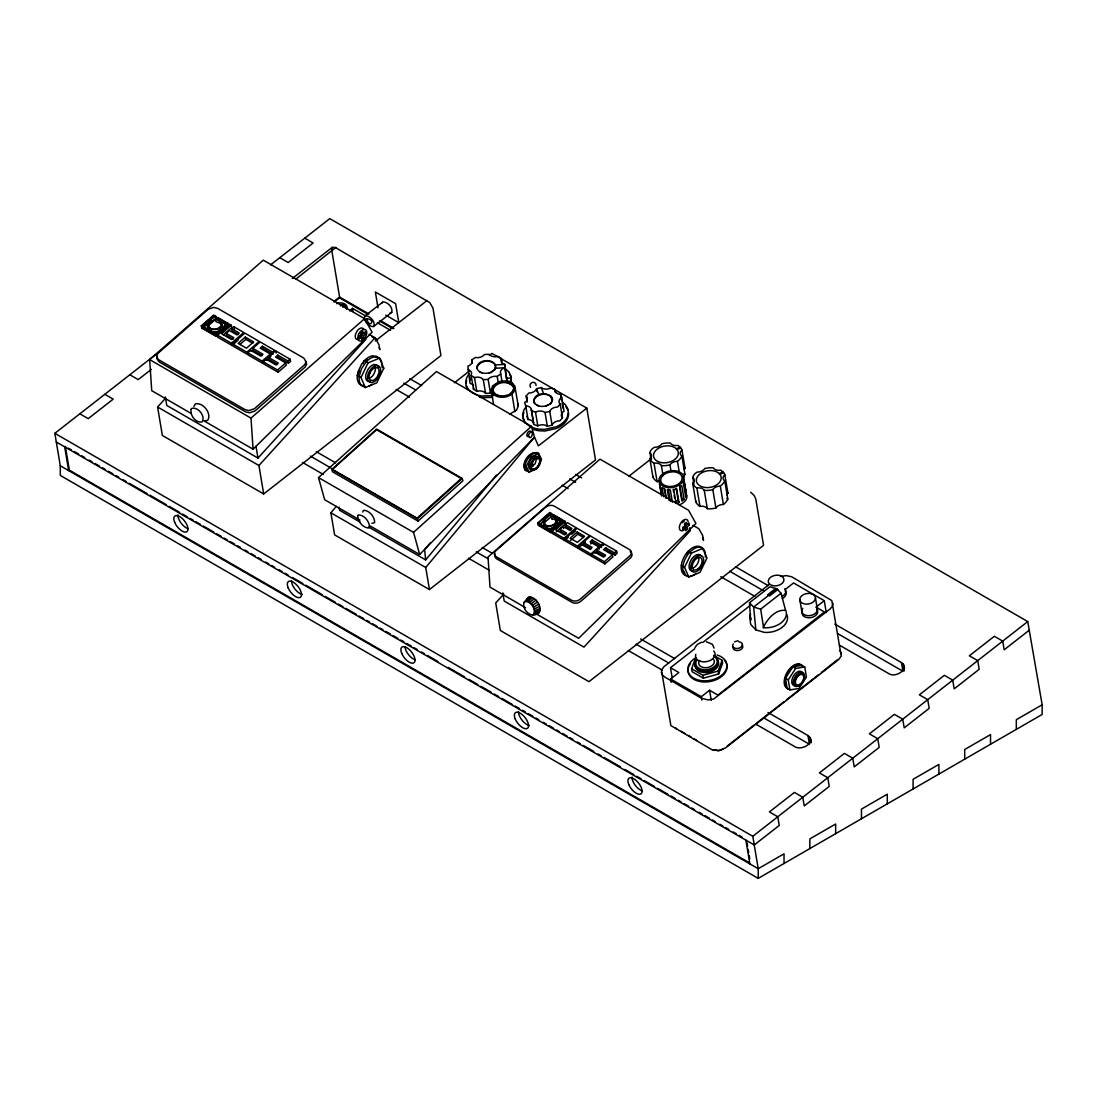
<?xml version="1.0" encoding="UTF-8"?>
<svg xmlns="http://www.w3.org/2000/svg" width="1097" height="1097" viewBox="0 0 1097 1097"><rect width="100%" height="100%" fill="white"/><g stroke="black" fill="none" stroke-linecap="round" stroke-linejoin="round"><path stroke-width="1.5" d="M780.598 576.432L786.261 575.596L791.719 576.775L831.814 600.594L841.234 656.033L838.67 659.544L725.528 747.907L719.317 750.403L712.214 749.868L670.857 725.57L661.45 670.144L664 666.619L769.066 584.578M832.938 603.405L832.362 606.326L830.196 608.89L713.599 699.077L707.935 699.913L701.312 698.158L665.029 677.206L662.382 674.916L661.258 672.104M473.506 385.637A7.487 5.005 -9.5 0 0 470.023 383.278L467.87 366.192A6.897 4.607 -9.5 0 0 472.19 361.695L471.833 359.953L475.385 357.444A7.336 4.909 -9.5 0 0 477.977 357.622L478.854 357.526A6.884 4.607 -9.5 0 0 484.421 354.509L489.289 354.276A7.487 5.005 -9.5 0 0 495.474 356.786L498.093 356.36L501.425 358.541L502.207 363.121M506.403 377.93A7.487 5.005 -9.5 0 0 507.171 378.177L511.243 378.012L511.12 381.18L507.02 381.495L504.853 364.423A7.487 5.005 -9.5 0 1 500.959 360.913L501.425 358.541M554.972 389.462L554.986 390.655A7.487 4.991 -9.5 0 0 560.622 394.372L561.733 397.525A6.911 4.621 -9.5 0 0 559.017 401.324L559.031 401.927A7.391 4.937 -9.5 0 0 560.183 404.08L562.5 417.847L559.936 420.837L558.167 420.96A6.897 4.607 -9.5 0 0 552.079 425.197L547.348 426.28A7.473 4.991 -9.5 0 0 542 424.8L540.245 425.019A6.939 4.635 -9.5 0 0 537.818 425.883L533.677 424.429L531.346 409.469A7.487 4.991 -9.5 0 0 525.71 405.739L524.599 402.599A6.911 4.621 -9.5 0 0 527.314 398.787L527.3 398.197A7.391 4.937 -9.5 0 0 526.149 396.031L528.713 393.055L530.482 392.918A6.897 4.607 -9.5 0 0 536.57 388.681L541.301 387.598A7.473 4.991 -9.5 0 0 546.649 389.092L547.526 389.01A6.98 4.662 -9.5 0 0 550.831 388.009L554.972 389.462L555.493 392.52M477.209 366.096L477.058 368.331C476.578 357.32 500.328 358.458 494.569 369.991L495.707 366.741M493.609 404.478L491.168 390.025L492.635 385.815L499.821 381.386L506.06 380.865L511.531 382.51L514.781 385.897L518.237 405.643L516.769 409.853L509.598 414.268M493.156 388.036L492.978 390.505C493.115 374.831 526.053 383.635 508.72 395.235L512.313 391.725L513.684 388.736M515.275 387.968C513.986 398.842 493.787 401.036 491.168 390.025M534.102 399.198L533.937 401.42C533.512 388.832 560.402 393.384 550.022 404.519L552.586 399.829M362.737 512.066L363.518 510.324C369.305 510.187 374.872 517.03 374.639 522.652L371.856 523.324M465.978 383.388L466.636 380.673M523.859 412.417L522.871 416.476L524.832 422.907M568.369 412.801L567.382 416.86A21.995 14.686 -9.5 0 1 556.234 426.802L544.674 429.393L538.778 429.133A24.203 16.167 -9.5 0 1 525.257 422.496L523.159 418.848L522.597 414.858L523.584 410.785A21.995 14.686 -9.5 0 1 526.066 406.932M523.955 602.637C522.021 610.426 531.634 619.065 538.846 612.908C542.864 606.847 535.309 595.342 528.123 597.481L523.955 602.637L524.654 601.759C530.564 600.004 536.79 609.479 533.485 614.471L532.484 614.91M526.862 600.059L528.123 597.481M473.904 387.968L473.451 389.161L476.784 391.327L479.403 390.916A7.487 5.005 -9.5 0 1 485.587 393.425L490.469 393.179A6.884 4.607 -9.5 0 1 492.059 391.643M193.922 406.438L195.389 403.874C203.027 402.023 212.228 413.761 207.594 420.439L204.495 420.782M157.447 357.032L157.241 359.514L159.435 362.079L245.577 411.814L249.554 412.815L254.998 410.936L305.103 367.07L306.707 364.135L305.556 361.215M713.667 655.389L722.141 660.284L722.621 663.178L718.645 673.942L703.369 678.207L692.097 671.693L691.604 668.8L695.594 658.022M718.645 673.942L718.151 671.049L722.141 660.284M763.128 627.649C767.187 619.257 775.62 608.89 785.726 610.453A18.347 12.273 -9.5 0 1 763.608 627.731L760.66 609.164L781.05 593.244L776.895 588.897L769.888 586.799L749.498 602.719L750.636 620.244A18.347 12.273 -9.5 0 1 750.567 613.854M473.451 389.161L471.134 375.393L471.6 373.007A7.487 5.005 -9.5 0 0 467.706 369.511M359.418 371.005L357.307 375.407A16.757 9.667 -60 0 0 359.542 384.115L363.505 386.473M362.942 363.669L364.341 360.735A16.044 9.256 -60 0 1 373.145 355.757L379.439 358.184L383.785 368.181L376.751 382.853L365.356 387.543L361.653 385.404L364.245 385.691M365.356 387.543L360.995 377.546L368.043 362.874L379.439 358.184M686.859 554.067L688.258 551.201L691.494 553.066L702.711 548.39L706.962 558.044L700.009 572.373L688.793 577.049L685.556 575.185L683.733 571.043M688.793 577.049L684.528 567.396L691.494 553.066M346.501 309.354C349.326 303.91 340.509 301.401 336.71 303.704M364.684 316.128C363.299 320.859 368.592 326.536 373.323 326.659L391.752 312.384C393.137 307.654 387.844 301.963 383.114 301.853L364.684 316.128L365.397 315.689C370.114 315.813 375.407 321.49 374.022 326.22M382.017 303.074L382.414 302.292M525.655 470.558C521.267 463.044 529.357 453.623 536.954 452.499L538.613 453.459L541.493 459.355L536.762 468.721L529.165 472.163L527.506 471.216L524.627 465.306C527.026 460.274 529.728 451.868 536.858 452.883M529.165 472.163L526.286 466.252L531.017 456.901L538.613 453.459M477.305 366.672C480.376 360.269 491.401 358.98 495.323 365.136L495.241 364.561M493.266 388.667C496.667 381.564 508.912 380.138 513.259 386.953L513.163 386.322M534.198 399.761C537.256 393.37 548.294 392.082 552.216 398.225L552.12 397.663M694.936 647.545L697.445 644.309L701.655 642.211M469.173 373.83C465.293 378.163 464.648 384.978 467.953 389.805M785.466 678.261L792.87 666.798L801.962 665.372L804.745 666.99L806.432 677.014L799.027 688.477L789.936 689.903L787.139 688.285L785.466 678.261L788.249 679.866L789.936 689.903M788.249 679.866L795.668 668.416L804.745 666.99M367.193 359.569L364.341 360.735L361.736 363.971L358.088 371.568L357.307 375.407L360.995 377.546M209.527 323.56C201.395 334.571 228.587 334.324 221.306 323.354M489.289 355.524L491.963 353.426L586.799 408.098L595.506 459.931L429.434 589.555L334.612 534.897L330.896 512.82L336.34 506.307M430.106 543.056L424.635 549.597L425.65 559.895L368.688 527.067M425.65 559.895L496.488 475.028M429.434 589.555L425.732 567.492L534.5 437.168L531.455 426.349L436.441 371.568L318.528 477.593L324.657 499.738L359.967 520.088M525.641 601.321L529.33 596.933M837.368 659.791L821.488 672.447M560.183 404.094L557.619 407.069L555.85 407.193A6.897 4.607 -9.5 0 0 549.762 411.43L545.031 412.513A7.473 4.991 -9.5 0 0 539.697 411.032L538.805 411.114A6.98 4.662 -9.5 0 0 535.501 412.115L531.359 410.662M526.875 601.334L530.825 596.96M292.337 278.501L332.213 247.36L335.271 247.483L429.763 302.58L432.986 308.147L440.925 355.551L263.691 493.952L162.356 435.454L157.598 407.001L165.633 398.142M165.345 396.991L166.758 405.424L257.973 458.08L365.891 339.302M263.691 493.952L258.933 465.512L375.064 337.711L369.182 334.324M503.742 594.149L495.721 602.925L500.342 630.501L588.979 681.676L763.567 545.332L755.737 498.751L754.037 495.378L750.677 492.224M332.213 247.36L331.651 249.636M528.247 601.814L532.498 597.55M476.962 367.756L477.332 369.36C480.98 375.092 490.359 374.2 494.473 369.428M204.028 420.905L253.078 449.194L372.089 332.309L364.602 318.665L263.266 260.154L149.658 359.61L151.729 390.683L190.96 413.35M530.674 467.295L535.103 463.839L536.694 458.354M331.815 469.406L376.641 429.092L462.221 478.429L462.879 480.788L418.053 521.102L332.473 471.765L331.815 469.406L417.395 518.73L418.053 521.102M417.395 518.73L462.221 478.429M531.455 426.349L413.542 532.36L419.671 554.506L534.5 437.168L538.408 445.862L586.799 408.098M529.686 602.733L534.239 598.647M215.3 319.707L217.823 317.513L227.998 323.368L228.574 325.603L216.205 336.422L201.834 328.126L201.272 325.891L213.627 315.072L215.807 316.347C201.587 321.832 210.747 335.559 220.785 326.207C222.924 322.71 218.646 319.378 215.3 319.707C215.108 323.697 221.745 321.49 221.923 325.96M202.081 325.823L213.682 315.662L214.738 316.265C189.397 331.431 235.115 334.654 217.768 319.488L218.783 318.596L227.189 323.45L215.574 333.611L202.081 325.823L202.643 328.044L216.15 335.847M201.834 328.126L206.771 323.793M202.643 328.044L211.68 320.146M210.679 322.545L214.148 319.501M216.205 336.422L215.643 334.187L227.998 323.368M238.159 340.07L232.002 345.459L217.7 337.204L217.137 334.969L229.438 324.205L231.275 325.26L231.837 327.496L223.335 334.914M238.529 334.516L232.194 330.869L231.632 328.634L233.798 326.728L243.74 332.46L231.44 343.224L232.002 345.459M232.537 343.91L244.864 333.118L259.207 341.386L246.88 352.192L247.442 354.413L233.099 346.131L232.537 343.91L246.88 352.192M245.289 337.094L238.104 343.375L246.455 348.202L253.64 341.921L245.289 337.094L245.851 339.33L252.804 343.347M239.873 344.568L245.851 339.33M247.744 352.795L262.169 361.132L262.745 363.368L248.306 355.03L247.744 352.795L250.637 350.272L260.771 356.114L262.951 354.208L252.817 348.366L260.154 341.935L274.593 350.272L272.495 352.096L273.071 354.331L262.937 348.476L262.361 346.241L260.195 348.147L270.328 354.002L270.89 356.237L266.228 360.31M251.144 351.177L253.613 349.024M262.169 361.132L270.328 354.002M263.129 361.695L266.036 359.158L276.17 365.013L278.35 363.093L268.203 357.252L275.553 350.821L289.978 359.158L290.554 361.393L288.456 363.217L278.323 357.361L277.76 355.14L275.58 357.046L285.714 362.888L286.29 365.123L278.131 372.253L263.705 363.916L263.129 361.695L277.568 370.032L278.131 372.253M277.568 370.032L285.714 362.888M288.456 363.217L287.894 360.982L289.978 359.158M253.078 449.194L250.994 418.108L364.602 318.665M551.969 518.936L550.982 516.797L553.45 514.644L562.363 519.772L562.912 521.925L550.735 532.566L538.161 525.312L537.612 523.146L549.789 512.505L551.695 513.615L552.244 515.782L547.321 520.088A6.267 4.402 -14.3 0 0 544.715 525.532M549.803 513.053L538.366 523.05L550.173 529.865L561.609 519.868L554.259 515.631L553.258 516.509A6.966 4.895 -14.3 0 1 555.822 523.269A6.966 4.895 -14.3 0 1 545.867 525.765A6.966 4.895 -14.3 0 1 545.031 518.566L550.721 513.588L549.803 513.053L550.351 515.22M551.695 513.615L546.772 517.935A6.267 4.402 -14.3 0 0 545.867 525.106A6.267 4.402 -14.3 0 0 555.521 522.707A6.267 4.402 -14.3 0 0 551.421 516.769L550.982 516.797M545.264 519.663L538.915 525.202L550.721 532.018M550.735 532.566L550.187 530.413L562.363 519.772M568.191 537.283L564.557 540.464L552.052 533.238L551.489 531.085L563.611 520.485L565.216 521.418L565.778 523.584L556.206 531.922M571.153 529.81L565.846 526.738L565.284 524.572L567.437 522.693L576.131 527.712L564.009 538.312L564.557 540.464M564.955 538.901L577.104 528.288L589.651 535.528L577.502 546.141L578.05 548.308L565.517 541.068L564.955 538.901L577.502 546.141M571.825 534.116L575.472 530.934M577.187 532.018L570.125 538.202L577.42 542.412L584.495 536.227L577.187 532.018L577.749 534.17L583.59 537.544M570.673 540.355L577.749 534.17M578.256 546.69L590.872 553.985L591.434 556.138L578.805 548.843L578.256 546.69L581.108 544.194L589.967 549.309L592.119 547.444L583.247 542.316L590.488 536.008L603.103 543.289L603.665 545.456M580.491 546.183L585.345 541.932M592.188 539.971L592.737 542.137L601.609 547.252L601.046 545.086L592.188 539.971L590.049 541.849L598.907 546.964L599.456 549.131M590.597 544.002L592.737 542.137M590.872 553.985L598.907 546.964M601.046 545.086L603.103 543.289M591.722 554.465L594.574 551.969L603.432 557.084L605.585 555.219L596.713 550.091L603.953 543.783L616.569 551.064L617.131 553.231L615.074 555.027L606.202 549.912L605.654 547.746L603.515 549.624L612.373 554.739L612.921 556.892L604.9 563.913L592.27 556.618L591.722 554.465L604.337 561.76L604.9 563.913M594.876 553.135L597.166 551.133M604.337 561.76L612.373 554.739M615.074 555.027L614.512 552.861L616.569 551.064M231.275 325.26L221.553 333.735L231.7 339.59L233.784 337.698L226.174 333.378L229.451 330.54L237.048 334.928L239.228 333.022L231.632 328.634M565.216 521.418L555.658 529.755L564.516 534.87L566.587 533.019L559.923 529.248L563.145 526.45L569.796 530.29L571.935 528.411L565.284 524.572M684.075 499.382L681.909 501.082L679.605 487.301L681.772 485.587L684.075 499.382L681.854 498.107L679.797 485.848M531.071 604.008L535.926 600.196M270.575 264.871L329.786 218.618L1027.738 621.574L1042.15 704.781L1042.15 714.462L758.219 878.382L60.28 475.426L60.28 465.759L54.85 433.329L160.08 351.15M151.359 369.346L138.195 379.617L129.83 374.776M296.039 278.967L335.86 247.456M334.215 301.236L339.59 297.04L331.925 251.268M334.105 302.073L339.508 297.849L367.646 314.099M340.427 305.844L342.648 304.116L344.979 305.46L345.377 307.832M342.758 307.187L344.979 305.46M361.091 335.106L358.87 336.848L359.24 339.028L361.448 337.286L358.911 335.833M360.584 332.062L363.121 333.515L365.342 331.788L365.699 333.968L363.491 335.696L363.889 338.068L361.845 339.659L361.448 337.286M375.284 340.961L427.131 300.482M454.419 382.743L469.173 371.225M628.732 476.345L651.563 458.519M682.238 522.652L684.24 521.089M687.586 529.069L685.364 527.794L684.981 525.49L687.161 523.79L689.382 525.065L687.202 526.779L687.586 529.069L685.584 530.646L685.2 528.343L682.978 527.067M684.624 523.379L686.845 524.668L689.026 522.954L689.382 525.065M685.2 528.343L683.006 530.043L682.663 527.931L684.843 526.231L684.459 523.927L686.461 522.364L686.845 524.668M672.173 677.809L670.486 667.703L694.744 648.766M702.834 642.444L749.991 605.613M775.785 588.431L767.667 594.78L769.628 595.904L777.746 589.569M776.895 588.897L753.653 607.052L755.847 629.884L764.225 632.352A18.759 12.547 -9.5 0 0 786.851 614.69L786.645 614.375M671.186 682.348L670.61 678.974L678.865 672.543L670.486 667.703M785.315 589.404L793.57 582.96L824.272 600.69L826.247 612.483M701.888 700.078L701.326 696.705L709.567 690.274L717.945 695.1L824.396 611.975L816.031 607.135M817.196 606.216L824.272 600.69M727.352 745.974L754.242 724.966M756.93 722.868L783.834 701.861M786.522 699.763L818.801 674.559M758.219 878.382L758.219 868.714L752.803 836.284L1027.738 621.574M1029.192 630.254L1004.166 649.794L1002.713 641.114L994.335 636.274L969.35 655.8L977.729 660.627L979.182 669.321L954.184 688.834L952.731 680.154L944.352 675.313L919.368 694.826L927.733 699.667L929.186 708.347L904.202 727.873L902.749 719.179L894.37 714.353L869.386 733.866L877.751 738.706L879.204 747.386L854.22 766.899L852.767 758.219L844.388 753.378L819.39 772.905L827.769 777.732L829.222 786.426L804.238 805.938L802.785 797.258L794.406 792.418L769.408 811.931L777.787 816.771L779.24 825.451L754.256 844.978L56.304 442.022M734.51 641.814L738.089 640.703M485.587 393.412L483.283 379.644L488.151 379.411A6.884 4.607 -9.5 0 1 493.719 376.408L494.596 376.312A7.336 4.909 -9.5 0 1 497.188 376.477L500.739 373.967L500.383 372.226A6.897 4.607 -9.5 0 1 504.702 367.728L504.853 364.423L495.337 364.972M723.307 749.128L718.343 750.855L712.803 749.635M532.333 605.558L537.448 602.088M391.752 312.384L390.066 312.878M488.919 372.843L491.237 372.596L493.047 370.855M535.199 403.902L534.212 402.462C537.448 407.7 545.415 407.248 549.926 403.957M533.361 607.299L538.696 604.186M1042.15 704.781L1016.329 719.701L1016.329 729.368M530.564 470.997L532.552 469.9M534.102 609.082L539.601 606.367M529.015 436.345C524.064 438.114 528.672 428.2 531.25 431.861M676.287 448.865L680.03 447.137L681.045 448.344A16.702 11.176 -9.5 0 1 681.991 450.113L685.063 468.501A6.129 4.1 -9.5 0 0 684.089 469.434M719.152 473.616L722.896 471.888L723.91 473.095A16.702 11.176 -9.5 0 1 724.856 474.864L727.928 493.239A6.129 4.1 -9.5 0 0 726.598 494.692M677.068 449.592L675.272 447.919A12.533 8.378 -9.5 0 0 659.023 447.946A12.533 8.378 -9.5 0 0 654.758 459.081L656.555 460.754A12.533 8.378 -9.5 0 0 672.818 460.726A12.533 8.378 -9.5 0 0 677.068 449.592L680.771 447.987M719.934 474.343L718.137 472.67A12.533 8.378 -9.5 0 0 701.888 472.697A12.533 8.378 -9.5 0 0 697.623 483.832L699.42 485.505A12.533 8.378 -9.5 0 0 715.683 485.477A12.533 8.378 -9.5 0 0 719.934 474.343L723.636 472.738M534.5 610.796L540.081 608.451M500.794 395.976L496.187 395.194L493.293 391.656C496.338 396.826 503.701 396.853 508.624 394.618M534.513 612.345L540.108 610.33M534.17 613.593L539.697 611.838M533.485 614.471L538.846 612.908M679.016 502.549L678.179 500.589L675.19 501.439L676.026 503.386L679.016 502.549L676.712 488.755L673.723 489.605L676.026 503.386M691.604 668.8L702.889 675.313L718.151 671.049M471.134 375.393L474.48 377.56L477.085 377.149A7.487 5.005 -9.5 0 1 483.27 379.658M493.746 395.496L481.898 396.031A24.203 16.167 -9.5 0 1 468.378 389.394L466.28 385.746M492.526 397.32L482.173 397.663A24.203 16.167 -9.5 0 1 479.362 397.128M495.104 368.29L504.702 367.728L507.02 381.495M531.99 469.406L529.7 469.022C526.012 464.209 532.251 454.748 538.133 456.517L539.285 458.573M370.155 381.454L367.303 380.906A9.558 5.526 -60 0 1 365.959 374.132L367.824 369.73A9.16 5.293 -60 0 1 374.255 364.478L377.094 365.04A9.558 5.526 -60 0 1 378.63 367.714M536.145 613.429L537.64 613.442M340.399 305.281L342.154 305.336M358.212 339.631L356.306 339.165A6.555 3.785 -60 0 1 355.51 334.42L356.84 331.417A6.28 3.62 -60 0 1 361.27 327.962L363.189 328.428A6.555 3.785 -60 0 1 363.82 329.223M528.658 471.477L525.148 470.27C520.609 463.181 530.002 449.222 538.202 453.664L539.518 456.846M377.587 357.115L374.996 356.827A16.044 9.256 -60 0 0 366.192 361.804L361.462 368.729L359.158 376.477A16.757 9.667 -60 0 0 361.393 385.184M760.66 609.164L753.653 607.052L749.498 602.719M706.427 641.759L712.378 644.296L714.078 648.108M343.827 305.693L347.228 308.271M565.805 534.417L560.471 531.401L559.923 529.248M233.085 339.206L226.736 335.613L226.174 333.378M224.199 323.094L228.574 325.603M556.974 518.511L559.95 520.225M304.774 238.159L313.139 242.999L288.154 262.512L279.776 257.672M385.774 315.141L398.801 322.669L395.619 303.704L375.352 292.008L377.999 307.804M339.59 297.04L368.962 314.003M380.714 320.79L393.933 328.414M379.507 320.941L392.836 328.647M349.641 310.931A11.71 7.83 -9.5 0 0 352.494 308.353L365.671 315.963M377.382 322.724L390.559 330.334M371.828 336.71L377.697 340.097M365.699 333.968L363.176 332.514L360.954 334.242L363.491 335.696M692.934 525.312L698.844 528.727L702.724 535.679L703.492 540.286L702.519 537.64M363.889 338.068L361.352 336.614L360.694 332.748L362.723 331.157L363.121 333.515M684.981 525.49L687.202 526.779M409.798 378.712L421.646 385.554M575.651 474.466L581.575 477.894M735.58 566.806L768.161 585.62M834.803 624.083L901.446 662.561C909.948 668.896 896.414 677.452 889.736 674.161L839.342 645.091M699.475 546.525L702.711 548.39M381.934 367.111L383.785 368.181M403.847 383.127L415.694 389.97M569.7 478.882L575.623 482.296M729.642 571.222L763.69 590.885M837.738 633.627L902.9 671.241L901.446 662.561M529.357 455.954L531.017 456.901M364.341 360.735L368.043 362.874M396.154 389.449L409.496 397.141M562.171 485.203L568.095 488.631M720.77 576.693L754.859 596.357M524.627 465.306L526.286 466.252M681.306 565.531L684.528 567.396M226.352 324.877L219.345 320.831L218.783 318.596M262.361 346.241L272.495 352.096M277.76 355.14L287.894 360.982M564.16 522.652L565.778 523.584M560.69 521.185L554.808 517.784L554.259 515.631M605.654 547.746L614.512 552.861M262.06 355.606L253.38 350.587L252.817 348.366M277.459 364.492L268.779 359.473L268.203 357.252M591.187 548.747L583.796 544.482L583.247 542.316M604.653 556.522L597.262 552.257L596.713 550.091M792.87 666.798L795.668 668.416M201.272 325.891L215.643 334.187M217.137 334.969L231.44 343.224M537.612 523.146L550.187 530.413M551.489 531.085L564.009 538.312M316.32 451.717L335.572 462.824M482.173 547.472L492.539 553.45M640.621 638.948L674.682 658.611M767.982 712.474L807.968 735.566C817.004 742.792 800.783 751.445 794.214 746.303L755.71 724.075M149.658 359.61L250.994 418.108M310.369 456.119L331.102 468.09M476.221 551.887L488.069 558.716M636.164 644.213L668.731 663.027M763.512 717.74L809.421 744.246L807.968 735.566M302.566 462.454L323.3 474.425M468.433 558.208L489.166 570.179M628.362 650.548L662.423 670.212M670.61 678.974L701.326 696.705M318.528 477.593L413.542 532.36M535.953 613.689L578.64 638.303L695.937 523.502L688.614 510.338L599.977 459.163L488.028 556.974L490.002 587.128L525.586 607.697M370.238 526.012L419.671 554.506M359.939 522.007L339.494 510.228L339.206 507.28M157.598 407.001L258.933 465.512M330.896 512.82L425.732 567.492M104.832 394.303L113.21 399.13L88.213 418.656L79.848 413.816M681.018 731.274L685.351 733.783M688.244 735.443L691.124 737.115M694.017 738.788L696.91 740.448M54.85 433.329L752.803 836.284M68.343 448.125L71.305 449.839M74.281 451.553L78.723 454.117M81.699 455.831L84.661 457.545M89.118 460.123L92.079 461.823M95.055 463.537L99.498 466.115M102.474 467.829L105.435 469.543M108.411 471.257L112.868 473.822M115.829 475.536L118.791 477.25M123.248 479.828L126.224 481.542M129.185 483.256L146.998 493.527M149.96 495.241L166.291 504.675M169.253 506.389L179.647 512.381M182.609 514.095L187.066 516.673M190.028 518.387L193.003 520.088M195.965 521.802L200.422 524.38M203.384 526.094L213.778 532.086M216.753 533.8L221.196 536.378M224.172 538.092L227.134 539.806M230.109 541.52L234.552 544.085M237.528 545.799L240.49 547.513M244.946 550.077L247.908 551.791M250.884 553.505L255.327 556.083M258.302 557.797L261.264 559.511M265.721 562.075L268.696 563.789M271.658 565.504L274.62 567.218M279.077 569.796L282.052 571.51M285.014 573.224L287.99 574.938M292.433 577.502L302.827 583.494M305.789 585.208L322.12 594.643M325.082 596.357L335.476 602.349M338.438 604.063L342.895 606.627M345.857 608.341L356.251 614.347M359.226 616.061L363.669 618.626M366.645 620.34L369.607 622.054M372.582 623.768L377.025 626.346M380.001 628.06L382.963 629.774M385.938 631.488L390.381 634.052M393.357 635.766L397.8 638.331M400.775 640.045L403.737 641.759M406.713 643.473L411.169 646.051M414.131 647.765L417.093 649.479M421.55 652.043L424.525 653.757M427.487 655.471L437.881 661.477M448.262 667.47L464.593 676.89M469.036 679.468L477.949 684.61M480.911 686.324L491.305 692.317M494.267 694.031L498.724 696.595M501.686 698.309L512.08 704.315M515.055 706.029L519.498 708.593M522.474 710.308L525.436 712.022M528.411 713.736L532.854 716.314M535.83 718.028L538.792 719.742M543.248 722.306L546.21 724.02M549.186 725.734L553.628 728.298M556.604 730.012L559.566 731.726M562.542 733.44L566.998 736.018M569.96 737.733L572.922 739.447M577.379 742.011L580.354 743.725M583.316 745.439L593.71 751.431M598.153 754.009L601.129 755.723M604.09 757.437L620.422 766.858M624.865 769.436L633.778 774.578M636.74 776.292L641.197 778.856M644.158 780.57L654.552 786.563M657.514 788.277L667.908 794.283M670.884 795.997L675.327 798.561M678.303 800.275L681.264 801.989M684.24 803.703L688.683 806.281M691.659 807.995L694.62 809.696M699.077 812.274L702.039 813.988M705.014 815.702L709.457 818.266M712.433 819.98L715.395 821.694M719.851 824.272L722.827 825.986M725.789 827.7L728.751 829.414M733.207 831.979L736.183 833.693M739.145 835.407L742.107 837.121M749.059 862.612L69.358 470.188L65.367 446.41M60.28 465.759L758.219 868.714L784.04 853.809L784.04 863.476M375.736 356.059L379.699 358.417A16.757 9.667 -60 0 1 382.03 365.891M676.684 728.778L675.286 727.736M755.847 629.884L750.965 624.7A18.759 12.547 -9.5 0 1 750.897 618.16M839.562 650.411L840.302 651.261M726.721 491.113L726.982 491.483A16.702 11.176 -9.5 0 1 727.928 493.239M683.856 466.376L684.117 466.732A16.702 11.176 -9.5 0 1 685.063 468.501M537.681 453.363L538.6 454.72M565.983 406.781L568.068 410.429M508.816 372.061L510.914 375.709L511.394 382.812L511.12 381.18M509.79 374.9L511.188 377.341M375.064 337.711L379.027 344.924L379.823 349.669L379.123 347.639M683.239 477.072L686.393 492.814L685.035 487.795M840.851 652.153L841.426 654.073M541.301 387.598L543.632 393.754M538.874 394.783L536.556 388.681L537.077 391.739M526.917 416.366L528.027 419.507A7.487 4.991 -9.5 0 1 533.663 423.236L531.346 409.469M209.02 328.647L209.184 324.973L216.37 318.583L215.807 316.347M530.55 387.31C527.89 382.592 535.843 379.823 536.131 385.486M781.05 593.244L785.521 610.151M563.145 526.45L563.693 528.603M275.553 350.821L276.115 353.056M233.798 326.728L234.374 328.949M213.682 315.662L214.258 317.897M533.841 400.858L534.308 403.024M517.757 403.573L518.237 405.643M492.868 389.874L493.389 392.287M904.01 665.303L904.49 668.196M903.009 663.795L904.23 671.021M815.469 598.002A7.898 5.279 -9.5 0 1 803.772 603.748A7.898 5.279 -9.5 0 1 803.662 594.533A7.898 5.279 -9.5 0 1 815.469 598.002L817.416 609.589M799.795 599.524L801.742 611.098M810.532 738.295L811.259 742.642M809.531 736.786L810.505 742.587M724.856 474.864A6.129 4.1 -9.5 0 0 724.719 480.705L727.805 499.08A16.702 11.176 -9.5 0 1 723.403 504.483A6.911 4.621 -9.5 0 0 715.916 508.007A16.702 11.176 -9.5 0 1 707.332 508.706A6.911 4.621 -9.5 0 0 699.968 506.389A16.702 11.176 -9.5 0 1 695.786 501.686L692.701 483.311A6.952 4.649 -9.5 0 0 692.838 477.469A9.887 6.609 -9.5 0 1 697.239 472.067A6.911 4.621 -9.5 0 0 704.727 468.542A16.702 11.176 -9.5 0 1 713.311 467.843A6.911 4.621 -9.5 0 0 720.674 470.16A16.702 11.176 -9.5 0 1 722.896 471.888M724.719 480.705A16.702 11.176 -9.5 0 1 720.331 486.108L723.403 504.483M720.331 486.108A6.911 4.621 -9.5 0 0 712.831 489.632L715.916 508.007M692.701 483.311A16.702 11.176 -9.5 0 0 696.883 488.014A6.911 4.621 -9.5 0 1 704.247 490.332L707.332 508.706M696.883 488.014L699.968 506.389M692.838 477.469L693.948 484.147M747.098 842.866L747.633 846.034M748.154 849.201L748.689 852.369M749.224 855.55L749.758 858.718M681.991 450.113A6.129 4.1 -9.5 0 0 681.868 455.954L684.939 474.329A16.702 11.176 -9.5 0 1 682.841 477.648M745.878 840.137L749.854 863.874M684.007 481.665L684.528 484.723M689.876 527.657L690.37 530.591L583.974 647.12L504.209 601.06L502.837 592.887M681.868 455.954A16.702 11.176 -9.5 0 1 677.466 461.357L679.427 473.054M676.122 488.33L678.179 500.589M709.567 690.274L711.267 700.366M677.466 461.357A6.911 4.621 -9.5 0 0 669.965 464.881L671.09 471.559M673.133 489.18L673.64 492.238M674.161 495.309L674.669 498.367M702.889 675.313L703.369 678.207M672.392 502.22L670.336 489.961L667.319 489.715L669.115 500.438M668.347 489.139L670.404 501.384M680.03 447.137A16.702 11.176 -9.5 0 0 677.809 445.409A6.911 4.621 -9.5 0 1 670.445 443.092A16.702 11.176 -9.5 0 0 661.861 443.791A6.911 4.621 -9.5 0 1 654.374 447.315A9.887 6.609 -9.5 0 0 649.973 452.718A6.952 4.649 -9.5 0 1 649.835 458.56A16.702 11.176 -9.5 0 0 654.018 463.263A6.911 4.621 -9.5 0 1 661.395 465.581L663.068 475.604M664.823 488.974L666.359 498.161M665.893 498.079L664.357 488.892L662.135 487.617L663.671 496.804M661.875 494.925L659.503 483.777L661.546 496.036M660.257 486.081L661.793 495.268M654.018 463.263L657.103 481.652A6.911 4.621 -9.5 0 1 660.147 481.556M649.973 452.718L651.083 459.41M649.835 458.56L652.921 476.934A16.702 11.176 -9.5 0 0 657.103 481.652M561.733 397.525L564.05 411.279A6.884 4.594 -9.5 0 0 561.417 414.488L561.349 415.694A7.391 4.937 -9.5 0 0 561.472 416.27M560.622 394.385L561.65 400.501M562.158 403.559L562.926 408.153M551.133 396.223L551.777 400.076M549.775 411.43L552.093 425.197M548.034 405.122L545.799 405.945M545.031 412.513L547.348 426.28M538.709 405.917L536.735 405.081M535.501 412.115L537.818 425.883M526.149 396.031L527.177 402.146M525.71 405.739L528.027 419.507M532.264 461.823L532.991 466.143M511.956 394.029L514.918 411.704M506.142 395.523L503.482 395.99M500.739 373.967L502.015 381.619M497.188 376.477L498.216 382.592M488.151 379.411L490.469 393.179M481.816 372.815L479.855 371.979M471.833 359.953L472.354 363.011M474.48 377.56L476.784 391.327M469.667 376.902L470.174 379.96M352.494 308.353L353.015 311.521M255.985 446.273L257.973 458.08M64.682 446.849L68.658 470.586M990.522 744.273L990.522 734.592L964.702 749.498L964.702 759.165M938.895 774.071L938.895 764.403L913.088 779.295L913.088 788.976M887.281 803.868L887.281 794.201L861.46 809.106L861.46 818.773M835.653 833.679L835.653 824.012L809.847 838.903L809.847 848.584M555.26 519.238A6.966 4.895 -14.3 0 1 554.273 527.218M552.641 527.959A6.966 4.895 -14.3 0 1 545.963 527.698A6.966 4.895 -14.3 0 1 543.92 523.2M544.551 521.911A6.966 4.895 -14.3 0 1 545.579 520.718M683.404 530.4A6.267 3.62 -60 0 1 679.358 527.63A6.267 3.62 -60 0 1 683.404 520.197A6.267 3.62 -60 0 1 688.162 521.665M685.666 528.631A6.267 3.62 -60 0 1 684.569 529.673M712.831 489.632A16.702 11.176 -9.5 0 1 704.247 490.332M669.965 464.881A16.702 11.176 -9.5 0 1 661.395 465.581M495.378 554.259A6.267 4.402 -14.3 0 0 496.831 558.935L572.168 602.431A6.267 4.402 -14.3 0 0 580.889 601.238L630.268 558.099A6.267 4.402 -14.3 0 0 631.502 553.053M551.969 518.936A6.267 4.402 -14.3 0 1 556.769 522.529M685.556 575.185A16.016 9.242 -60 0 1 685.68 554.369A16.016 9.242 -60 0 1 702.999 549.885M687.175 576.117A16.016 9.242 -60 0 1 689.876 552.134A16.016 9.242 -60 0 1 705.344 557.111M695.525 573.95A16.016 9.242 -60 0 1 689.725 576.378M693.523 571.098A9.146 5.279 -60 0 1 690.657 560.773A9.146 5.279 -60 0 1 701.34 556.138M653.373 476.468A6.952 4.649 -9.5 0 1 652.921 476.934M630.131 551.791A6.267 4.402 -14.3 0 1 630.665 552.148M698.336 556.81A6.952 4.018 -60 0 1 697.212 564.242A6.952 4.018 -60 0 1 691.247 568.191M727.805 499.08A6.129 4.1 -9.5 0 1 726.858 498.299M686.818 495.2A12.533 8.378 -9.5 0 1 679.4 504.839M696.238 501.219A6.952 4.649 -9.5 0 1 695.786 501.686M684.939 474.329A6.129 4.1 -9.5 0 1 683.993 473.561M789.004 689.177A13.671 7.898 -60 0 1 787.427 673.407A13.671 7.898 -60 0 1 801.962 665.372M788.304 688.779A13.671 7.898 -60 0 1 787.632 671.46A13.671 7.898 -60 0 1 802.62 666.647M795.435 685.611A7.898 4.553 -60 0 1 793.748 675.574A7.898 4.553 -60 0 1 802.839 674.148M784.78 588.815A7.898 5.279 -9.5 0 1 781.996 596.357M738.802 641.814A4.937 3.305 -9.5 0 1 742.189 645.831A4.937 3.305 -9.5 0 1 735.538 648.354A4.937 3.305 -9.5 0 1 733.317 643.898M742.148 645.159A4.937 3.305 -9.5 0 1 738.596 650.452A4.937 3.305 -9.5 0 1 733.18 646.819M816.333 607.025A7.898 5.279 -9.5 0 1 809.641 615.65A7.898 5.279 -9.5 0 1 802.757 608.341M785.137 590.899A7.898 5.279 -9.5 0 1 782.339 598.427M816.675 609.109A7.898 5.279 -9.5 0 1 810.998 617.597A7.898 5.279 -9.5 0 1 802.332 611.769M713.736 650.987A9.873 6.596 -9.5 0 1 706.646 661.601A9.873 6.596 -9.5 0 1 695.813 654.319M713.269 659.05A7.898 5.279 -9.5 0 1 706.564 667.689A7.898 5.279 -9.5 0 1 699.694 660.367M714.874 656.65A11.848 7.926 -9.5 0 1 715.697 667.346A11.848 7.926 -9.5 0 1 699.955 670.267A11.848 7.926 -9.5 0 1 696.403 660.092M714.065 656.472A10.847 7.254 -9.5 0 1 714.805 666.263A10.847 7.254 -9.5 0 1 700.393 668.951A10.847 7.254 -9.5 0 1 697.144 659.612M717.027 654.991A19.719 13.191 -9.5 0 1 722.786 674.189A19.719 13.191 -9.5 0 1 693.222 677.905A19.719 13.191 -9.5 0 1 696.019 657.638M724.404 660.325A19.691 13.164 -9.5 0 1 711.089 681.319A19.691 13.164 -9.5 0 1 688.285 668.142M688.642 666.99A19.691 13.164 -9.5 0 1 690.548 663.603M716.999 659.571A11.848 7.926 -9.5 0 1 708.497 672.296A11.848 7.926 -9.5 0 1 695.498 663.575M374.804 366.713A7.268 4.196 -60 0 1 375.105 371.019L373.693 374.365A6.966 4.018 -60 0 1 368.798 378.355M371.993 384.334A16.044 9.256 -60 0 1 368.99 386.034M562.5 417.847A7.391 4.937 -9.5 0 1 562.048 417.367M562.24 402.092A24.203 16.167 -9.5 0 1 565.695 405.15L567.793 408.811L568.644 414.433L567.656 418.492A21.995 14.686 -9.5 0 1 556.508 428.42L544.948 431.025L539.052 430.751A24.203 16.167 -9.5 0 1 533.608 429.448M505.347 368.99A24.203 16.167 -9.5 0 1 508.816 372.061M187.985 528.658A9.873 4.621 52 0 1 177.961 514.85M302.333 594.396A9.873 4.621 52 0 1 295.052 589.199A9.873 4.621 52 0 1 291.459 580.807M415.064 659.736A9.873 4.621 52 0 1 404.999 646.764M529.385 725.487A9.873 4.621 52 0 1 521.911 720.043A9.873 4.621 52 0 1 518.538 711.487M642.102 790.827A9.873 4.621 52 0 1 632.064 777.033M528.219 435.372C531.949 444.093 535.35 423.483 528.219 435.372M156.652 355.414L156.912 357.883L158.873 359.857L245.001 409.592L248.992 410.58L254.435 408.701L304.541 364.835L306.145 361.914L303.828 358.102L217.686 308.367L213.709 307.379L208.265 309.258L158.16 353.111L156.652 355.414M357.773 515.617C357.526 521.24 363.107 528.096 368.894 527.945L369.483 527.273C369.716 521.651 364.149 514.808 358.362 514.946L357.773 515.617M530.235 464.593L529.947 467.775L531.113 469.831C536.982 471.614 543.221 462.139 539.532 457.339C535.103 455.694 531.455 460.905 530.235 464.593M531.113 464.415L531.839 468.748C536.694 470.215 541.849 462.399 538.805 458.423L534.596 459.259L531.113 464.415M366.933 318.761C368.976 329.744 376.669 319.392 366.933 318.761M191.18 409.154C189.562 415.023 195.773 423.277 202.026 421.934C205.838 416.435 198.269 406.781 191.975 408.303L191.18 409.154M368.551 372.966L367.81 375.201A9.558 5.526 -60 0 0 369.154 381.975L372.006 382.524A9.16 5.293 -60 0 0 378.438 377.272L380.302 372.87A9.558 5.526 -60 0 0 378.945 366.11L376.106 365.548A9.16 5.293 -60 0 0 369.675 370.8L368.551 372.966M369.867 373.227L369.305 374.927A7.268 4.196 -60 0 0 370.333 380.069L372.5 380.494A6.966 4.018 -60 0 0 377.382 376.49L378.794 373.158A7.268 4.196 -60 0 0 377.779 368.002L375.613 367.591A6.966 4.018 -60 0 0 370.717 371.581L369.867 373.227M358.582 334.352L358.047 335.888A6.555 3.785 -60 0 0 358.842 340.619L360.748 341.085A6.28 3.62 -60 0 0 365.178 337.629L366.508 334.626A6.555 3.785 -60 0 0 365.712 329.895L363.806 329.415A6.28 3.62 -60 0 0 359.377 332.885L358.582 334.352M684.158 481.309L683.39 483.434L685.707 497.215L686.475 495.104L684.158 481.309M510.256 381.962L509.2 383.511L510.256 381.962M512.518 383.264L511.463 384.814L512.518 383.264M376.6 429.722L332.46 469.406L417.079 518.182L461.22 478.498L376.6 429.722M545.511 507.321L496.132 550.461A6.267 4.402 -14.3 0 0 496.269 556.769L571.619 600.278A6.267 4.402 -14.3 0 0 580.34 599.085L629.719 555.932A6.267 4.402 -14.3 0 0 629.582 549.624L554.232 506.128A6.267 4.402 -14.3 0 0 545.511 507.321M663.973 486.588A12.533 8.378 -9.5 0 0 683.774 479.019A12.533 8.378 -9.5 0 0 666.523 471.833A12.533 8.378 -9.5 0 0 663.973 486.588M698.487 570.317A9.146 5.279 -60 0 0 702.011 556.001A9.146 5.279 -60 0 0 691.041 564.955A9.146 5.279 -60 0 0 698.487 570.317M665.001 485.56A10.792 7.226 -9.5 0 0 682.06 479.032A10.792 7.226 -9.5 0 0 667.195 472.848A10.792 7.226 -9.5 0 0 665.001 485.56M698.172 568.74A6.952 4.018 -60 0 0 700.846 557.866A6.952 4.018 -60 0 0 692.509 564.667A6.952 4.018 -60 0 0 698.172 568.74M800.303 684.075A5.924 3.414 -60 0 0 802.785 674.778A5.924 3.414 -60 0 0 795.64 680.346A5.924 3.414 -60 0 0 800.303 684.075M799.85 685.118A7.898 4.553 -60 0 0 803.155 672.722A7.898 4.553 -60 0 0 793.638 680.154A7.898 4.553 -60 0 0 799.85 685.118M800.426 684.789A6.897 3.99 -60 0 0 803.319 673.956A6.897 3.99 -60 0 0 794.996 680.455A6.897 3.99 -60 0 0 800.426 684.789M772.219 585.524A7.898 5.279 -9.5 0 0 783.93 579.792A7.898 5.279 -9.5 0 0 772.123 576.323A7.898 5.279 -9.5 0 0 772.219 585.524M174.67 522.35A9.873 4.621 52 0 0 186.943 531.647A9.873 4.621 52 0 0 181.06 517.523A9.873 4.621 52 0 0 174.67 522.35M401.735 653.428A9.873 4.621 52 0 0 414.008 662.725A9.873 4.621 52 0 0 408.125 648.601A9.873 4.621 52 0 0 401.735 653.428M515.247 718.988A9.873 4.621 52 0 0 527.52 728.271A9.873 4.621 52 0 0 521.651 714.161A9.873 4.621 52 0 0 515.247 718.988M628.787 784.533A9.873 4.621 52 0 0 641.046 793.817A9.873 4.621 52 0 0 635.177 779.706A9.873 4.621 52 0 0 628.787 784.533M288.196 587.896A9.873 4.621 52 0 0 300.468 597.193A9.873 4.621 52 0 0 294.586 583.069A9.873 4.621 52 0 0 288.196 587.896"/></g></svg>
